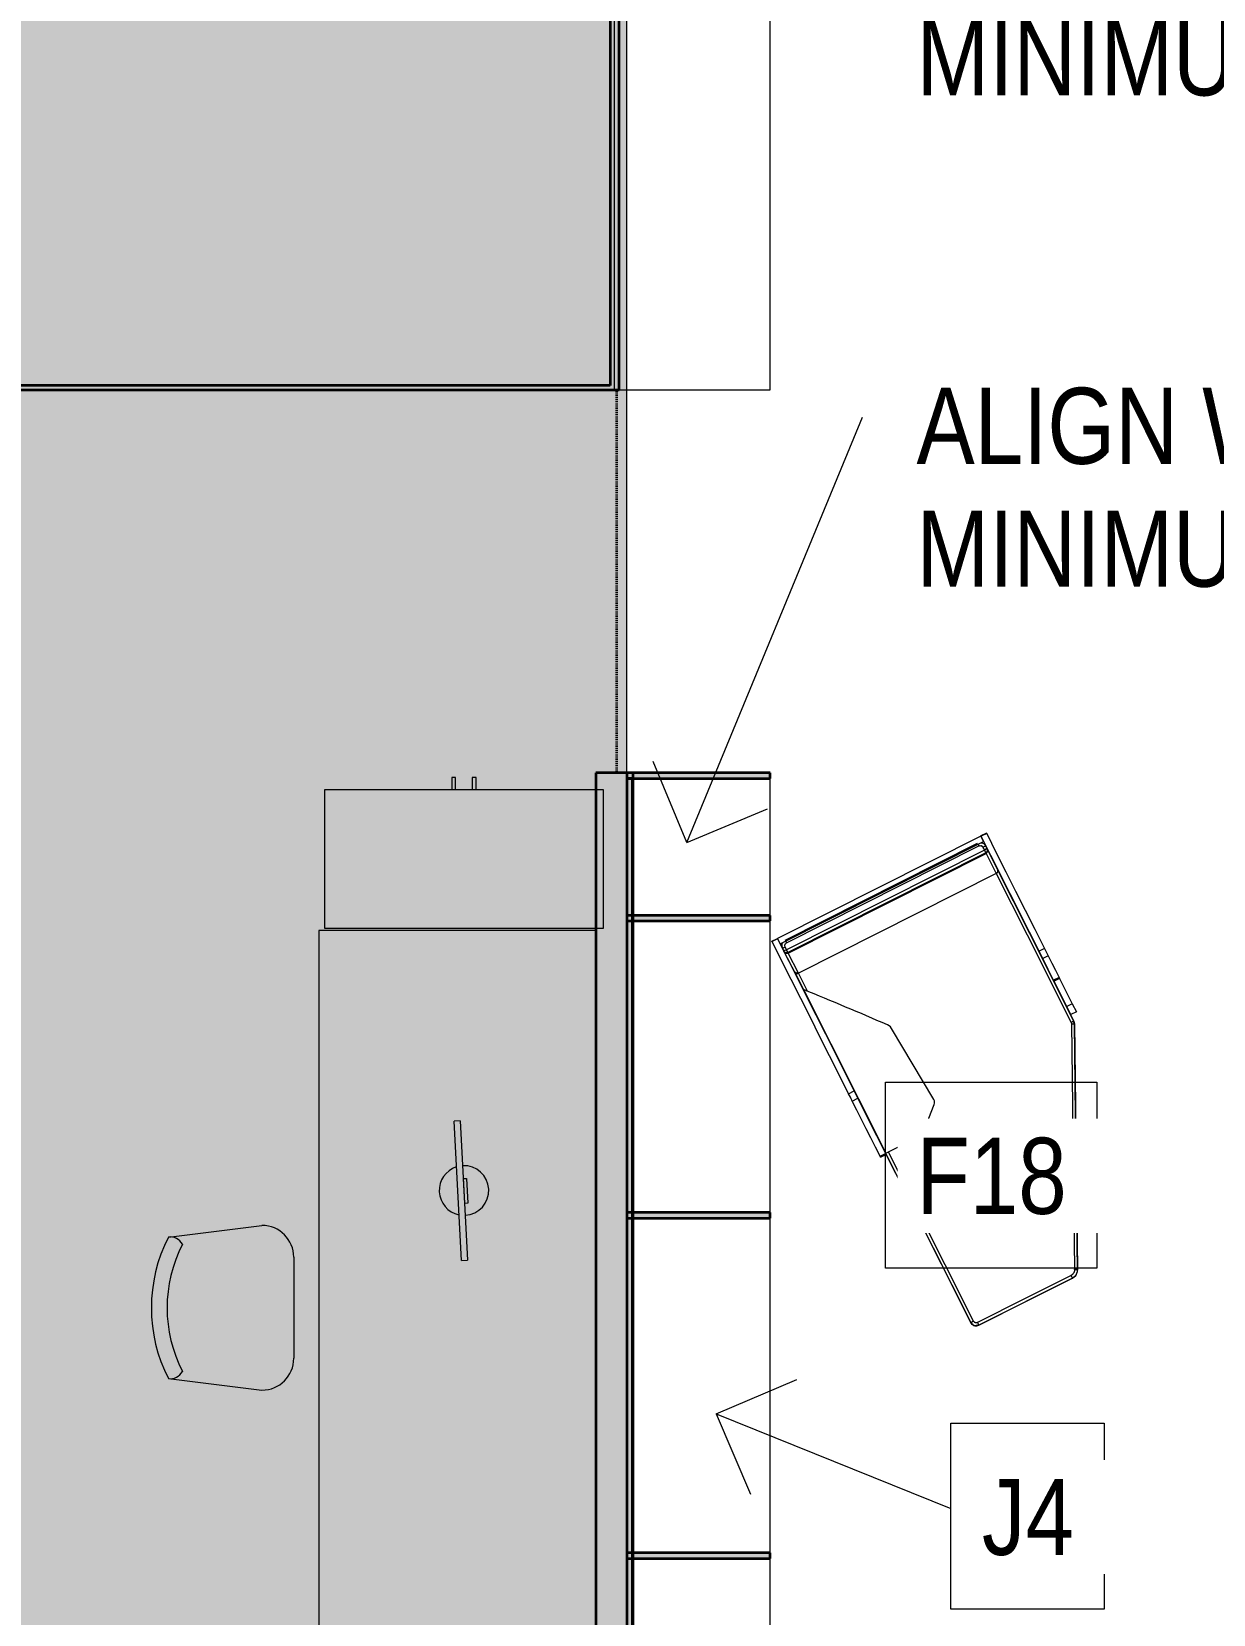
# Model space of a CAD drawing. Header units: millimetres. Extents: x -31381 to 39197, y -15686 to 26001.
# Drawn here: x -1044 to 2776, y -8532 to -3419 of the extents above; entities that cross this region are included whole.
import ezdxf

# ---------------------------------------------------------------- set-up
doc = ezdxf.new("R2010")
doc.units = ezdxf.units.MM
doc.linetypes.add('BVNDH-Dash', pattern=[6, 3, -3])
for name, color, linetype, lineweight in [('A-AREA', 32, 'BVNDH-Dash', 35), ('A-DETL-GENF', 92, 'Continuous', 9), ('A-DETL-THIN', 151, 'Continuous', 9), ('A-WALL', 113, 'Continuous', 13), ('A-WALL-PATT', 111, 'Continuous', 13), ('G-ANNO-TEXT', 231, 'Continuous', 9), ('G-IMPT', 8, 'Continuous', 9), ('I-FURN', 30, 'Continuous', 13), ('I-WALL', 2, 'Continuous', 13), ('M-HVAC-CDFF', 50, 'Continuous', 9), ('Q-CASE', 31, 'Continuous', 9)]:
    doc.layers.add(name, color=color, linetype=linetype, lineweight=lineweight)
doc.styles.add('Arial Narrow_2', font='ARIALN.TTF', dxfattribs={"height": 245.820669})

# ---------------------------------------------------------------- blocks, each defined once
blk = doc.blocks.new('Desk - Arup Desk-401470-Level 9 201 Kent St 1_100')
at = {"layer": 'I-FURN', "lineweight": 9}
for p, q in [((-457, 807.5), (-457, -88)), ((1981, -88), (1981, 807.5)), ((158.6, 369.2), (608, 392.8)), ((158.6, 369.2), (159.7, 349.3)), ((609, 372.8), (159.7, 349.3)), ((344.3, 389.3), (424.2, 393.5)), ((344.8, 379.3), (344.3, 389.3)), ((424.7, 383.5), (344.8, 379.3)), ((424.2, 393.5), (424.7, 383.5)), ((609, 372.8), (608, 392.8)), ((-457, -88), (1981, -88))]:
    blk.add_line(p, q, dxfattribs=at)
for start, end in [(3, 183), (198, 348)]:
    blk.add_arc((383.1, 381), 80, start, end, dxfattribs=at)
blk = doc.blocks.new('Chair-Desk - Chair-Desk-400354-Level 9 201 Kent St 1_100')
at = {"layer": 'I-FURN', "lineweight": 9}
for p, q in [((-163.6, 405.3), (163, 405.3)), ((-228.6, 0), (-266.4, 302.4)), ((228.6, 0), (265.8, 302.4))]:
    blk.add_line(p, q, dxfattribs=at)
for centre, radius, start, end in [((-163.6, 302.4), 102.8, 90, 180), ((163, 302.4), 102.8, 360, 90), ((-186, 6.7), 43.1, 116.8148, 189.0029), ((0, 446.9), 451.2, 242.9089, 297.0911), ((186, 6.7), 43.1, 350.9971, 63.1852), ((0, 446.9), 502, 242.9089, 297.0911)]:
    blk.add_arc(centre, radius, start, end, dxfattribs=at)
blk = doc.blocks.new('B  - 500deep-400395-Level 9 201 Kent St 1_100')
at = {"layer": 'Q-CASE'}
for p, q in [((-405.6, -169), (-405.6, 281)), ((-405.6, 281), (494.4, 281)), ((494.4, 281), (494.4, -169)), ((494.4, -169), (-405.6, -169)), ((4.8, -169), (4.8, -207.1)), ((17.5, -207.1), (17.5, -169)), ((71.3, -169), (71.3, -207.1)), ((84, -207.1), (84, -169)), ((4.8, -207.1), (17.5, -207.1)), ((71.3, -207.1), (84, -207.1))]:
    blk.add_line(p, q, dxfattribs=at)
blk = doc.blocks.new('Lift Shelving - Lift Shelving-1631932-Level 9 201 Kent St 1_100')
at = {"layer": 'Q-CASE'}
for points in [[(1343.3, -5832.1), (1343.3, -5814.1), (900.2, -5814.1), (900.2, -5832.1)], [(926.8, -6292.1), (1343.3, -6292.1), (1343.3, -6274.1), (900.2, -6274.1), (900.2, -6292.1)], [(900.2, -7252.1), (1343.3, -7252.1), (1343.3, -7234.1), (900.2, -7234.1)], [(900.2, -8352.1), (1343.3, -8352.1), (1343.3, -8334.1), (900.2, -8334.1)]]:
    blk.add_hatch(color=256, dxfattribs=at).paths.add_polyline_path(points, flags=0)
for p, q in [((1343.3, -4575.8), (1343.3, -542.9)), ((855.3, -4575.8), (1343.3, -4575.8)), ((1343.3, -6274.1), (1343.3, -5832.1)), ((1343.3, -7234.1), (1343.3, -6292.1)), ((1343.3, -8334.1), (1343.3, -7252.1)), ((1343.3, -8794.1), (1343.3, -8352.1))]:
    blk.add_line(p, q, dxfattribs=at)
at = {"layer": 'Q-CASE', "lineweight": 35}
for p, q in [((1343.3, -5814.1), (880.2, -5814.1)), ((880.2, -5814.1), (880.2, -5832.1)), ((1343.3, -5832.1), (1343.3, -5814.1)), ((898.2, -5832.1), (880.2, -5832.1)), ((880.2, -5832.1), (880.2, -9726.1)), ((880.2, -5832.1), (1343.3, -5832.1)), ((898.2, -9726.1), (898.2, -5832.1)), ((1343.3, -6274.1), (880.2, -6274.1)), ((880.2, -6274.1), (880.2, -6292.1)), ((1343.3, -6292.1), (1343.3, -6274.1)), ((880.2, -6292.1), (1343.3, -6292.1)), ((1343.3, -7234.1), (880.2, -7234.1)), ((880.2, -7234.1), (880.2, -7252.1)), ((880.2, -7252.1), (1343.3, -7252.1)), ((1343.3, -7252.1), (1343.3, -7234.1)), ((1343.3, -8334.1), (880.2, -8334.1)), ((880.2, -8334.1), (880.2, -8352.1)), ((1343.3, -8352.1), (1343.3, -8334.1)), ((880.2, -8352.1), (1343.3, -8352.1))]:
    blk.add_line(p, q, dxfattribs=at)
blk = doc.blocks.new('Tweet the seat2 - Tweet the Seat_sat-1741317-Level 9 201 Kent St 1_100')
at = {"layer": 'G-IMPT'}
for p, q in [((-700.1, 462.8), (-700.1, 442.8)), ((-700.1, 462.8), (-700.1, 442.8)), ((-700.1, 462.8), (-700.1, 442.8)), ((-698.7, 442.8), (-698.7, 462.8)), ((-148.4, 462.8), (-148.4, 442.8)), ((-121.9, 462.8), (-121.9, 442.8)), ((80.9, 462.8), (78, 462.8)), ((78, 462.8), (78, 442.8)), ((80.9, 442.8), (80.9, 462.8)), ((80.9, 462.8), (80.9, 442.8)), ((-700.1, 442.8), (-680.1, 442.8)), ((-700.1, -293.1), (-700.1, 442.8)), ((-700.1, 442.8), (-700.1, 442.8)), ((-700.1, 442.8), (-700.1, 442.8)), ((-699.1, 442.8), (-698.7, 442.8)), ((-683.8, 422.9), (-683.8, -273.2)), ((-680.1, 442.8), (-680.1, -293.1)), ((-679.2, 422.9), (-677.6, 422.9)), ((-677.6, 422.9), (-675.8, 422.9)), ((-675.8, 422.9), (-674, 422.9)), ((-674, 422.9), (-674, -273.2)), ((-659.2, 442.5), (-664.2, 442.5)), ((-654.1, 442.5), (-664.2, 442.5)), ((-659.2, 442.5), (-664.2, 442.5)), ((-659.2, 442.5), (-664.2, 442.5)), ((-659.2, 442.5), (-664.2, 442.5)), ((-664.2, 442.5), (-659.2, 442.5)), ((-659.2, 442.5), (-664.2, 442.5)), ((-664.2, 442.5), (-659.2, 442.5)), ((-659.2, 442.5), (-664.2, 442.5)), ((-664.2, 442.5), (-659.2, 442.5)), ((-664.2, 442.5), (-664.2, 441.7)), ((-654.1, 432.7), (-664.2, 432.7)), ((-651.6, 442.5), (-654.1, 442.5)), ((-651.6, 442.5), (-654.1, 442.5)), ((-654.1, 442.5), (-651.6, 442.5)), ((-651.6, 442.5), (-654.1, 442.5)), ((-654.1, 442.5), (-651.6, 442.5)), ((-654.1, -283), (-654.1, 432.7)), ((-647.5, 432.7), (-654.1, 432.7)), ((-578.9, 442.5), (-651.6, 442.5)), ((-644.3, 432.7), (-647.4, 432.7)), ((-647.3, 439.7), (-646.6, 438.8)), ((-644.3, -283), (-644.3, 432.7)), ((-644.3, 432.7), (-644.3, -283)), ((-569.5, 432.7), (-642.2, 432.7)), ((-642.2, 432.7), (-642.2, -283)), ((689.3, 442.5), (-578.9, 442.5)), ((-569.5, -283), (-569.5, 432.7)), ((-569.1, 432.7), (-569.5, 432.7)), ((-569.2, 432.7), (-569.1, 432.7)), ((-503.9, 432.7), (-569.2, 432.7)), ((-569.1, -283), (-569.1, 432.7)), ((-514.1, 441.5), (77.9, 441.5)), ((77.9, 441.5), (77.9, 321.4)), ((689.3, 432.7), (77.9, 432.7)), ((78, 442.8), (80.9, 442.8)), ((689.3, 442.5), (689.3, 438.1)), ((689.3, 438.1), (689.3, 436.4)), ((689.3, 436.4), (689.3, 434.6)), ((689.3, 434.6), (689.3, 432.7)), ((701, 422.9), (699.1, 422.9)), ((702.8, 422.9), (701, 422.9)), ((708.9, 422.9), (702.8, 422.9)), ((708.9, 84.3), (708.9, 422.9)), ((70.7, 302.5), (7.3, 231.5)), ((-7.9, 225.3), (-274.5, 244.3)), ((-26.6, -282), (686.1, 65.8)), ((-22.3, -290.8), (690.4, 56.9)), ((692.5, 58.1), (690.9, 57.2)), ((701, 84.3), (699.1, 84.3)), ((702.8, 84.3), (701, 84.3)), ((704.5, 84.3), (702.8, 84.3)), ((708.9, 84.3), (704.5, 84.3)), ((-680.1, -293.1), (-700.1, -293.1)), ((-700.1, -293.8), (-700.1, -313.7)), ((-700.1, -313.7), (-700.1, -293.8)), ((-700.1, -293.8), (-700.1, -313.7)), ((-698.7, -313.7), (-698.7, -293.8)), ((-679.2, -273.2), (-677.6, -273.2)), ((-664.2, -292.8), (-666.3, -292.7)), ((-664.2, -283), (-654.1, -283)), ((-664.2, -284.8), (-664.2, -283)), ((-664.2, -286.6), (-664.2, -284.8)), ((-664.2, -288.2), (-664.2, -286.6)), ((-664.2, -292.8), (-654.1, -292.8)), ((-664.2, -292.8), (-654.1, -292.8)), ((-664.2, -292.8), (-651.6, -292.8)), ((-664.2, -292.8), (-651.6, -292.8)), ((-664.2, -292.8), (-654.1, -292.8)), ((-654.1, -292.8), (-664.2, -292.8)), ((-654.1, -292.8), (-664.2, -292.8)), ((-664.2, -292.8), (-654.1, -292.8)), ((-658.1, -292.8), (-664.2, -292.8)), ((-664.2, -292.8), (-651.6, -292.8)), ((-651.6, -292.8), (-664.2, -292.8)), ((-651.6, -292.8), (-657.9, -292.8)), ((-654.1, -289.7), (-654.1, -283)), ((-654.1, -292.8), (-654.1, -289.8)), ((-651.6, -292.8), (-578.9, -292.8)), ((-642.2, -283), (-569.5, -283)), ((-578.9, -292.8), (-30.9, -292.8)), ((-569.5, -283), (-569.1, -283)), ((-569.1, -283), (-569.2, -283)), ((-283, -313.7), (-283, -293.8)), ((-256.4, -293.8), (-283, -293.8)), ((-256.4, -313.7), (-256.4, -293.8)), ((-177.8, -313.7), (-177.8, -293.8)), ((-174.9, -293.8), (-177.8, -293.8)), ((-174.9, -313.7), (-174.9, -293.8)), ((-83.1, -313.7), (-83.1, -293.8)), ((-53.7, -293.8), (-83.1, -293.8)), ((-53.7, -313.7), (-53.7, -293.8)), ((-53.7, -313.7), (-53.7, -293.8)), ((-283, -313.7), (-256.4, -313.7)), ((-177.8, -313.7), (-174.9, -313.7)), ((-83.1, -313.7), (-53.7, -313.7))]:
    blk.add_line(p, q, dxfattribs=at)
at = {"layer": 'G-IMPT', "flags": 128}
for points in [[(-698.7, 462.8), (-699.1, 462.8), (-699.4, 462.8), (-699.7, 462.8), (-699.9, 462.8), (-700, 462.8), (-700.1, 462.8), (-700.1, 462.8)], [(-700.1, 462.8), (-700.1, 462.8), (-699.9, 462.8), (-699.8, 462.8), (-699.5, 462.8), (-699.1, 462.8), (-698.7, 462.8)], [(-148.4, 462.8), (-217.2, 462.8), (-286, 462.8), (-354.8, 462.8), (-423.6, 462.8), (-492.4, 462.8), (-561.1, 462.8), (-629.9, 462.8), (-698.7, 462.8)], [(-121.9, 462.8), (-125.4, 462.8), (-130.1, 462.8), (-135.7, 462.8), (-141.9, 462.8), (-148.4, 462.8)], [(78, 462.8), (44.7, 462.8), (11.4, 462.8), (-22, 462.8), (-55.3, 462.8), (-88.6, 462.8), (-121.9, 462.8)], [(-698.7, 442.8), (-629.9, 442.8), (-561.1, 442.8), (-492.4, 442.8), (-423.6, 442.8), (-354.8, 442.8), (-286, 442.8), (-217.2, 442.8), (-148.4, 442.8)], [(-680.1, 434.3), (-679.2, 435.5), (-676.8, 437.9), (-674, 439.8), (-670.9, 441.3), (-667.6, 442.2), (-664.2, 442.5)], [(-664.2, 442.5), (-667.6, 442.2), (-670.9, 441.3), (-674, 439.8), (-676.8, 437.9), (-679.2, 435.5), (-680.1, 434.3)], [(-664.2, 442.5), (-664.2, 442.2), (-664.2, 441.6)], [(-664.2, 441.6), (-664.2, 442.2), (-664.2, 442.5)], [(-664.2, 442.5), (-659.2, 442.5), (-654.1, 442.5)], [(-664.2, 441.6), (-664.2, 442.2), (-664.2, 442.5)], [(-664.2, 442.5), (-664.2, 442.2), (-664.2, 441.6), (-664.2, 440.6), (-664.2, 439.3), (-664.2, 437.9), (-664.2, 436.2)], [(-664.2, 441.6), (-664.2, 442.2), (-664.2, 442.5)], [(-664.2, 442.5), (-664.2, 442.2), (-664.2, 441.6)], [(-664.2, 436.2), (-664.2, 434.5), (-664.2, 432.7)], [(-654.1, 442.5), (-652.2, 442.3), (-650.3, 441.7), (-648.6, 440.7), (-647.4, 439.8)], [(-651.2, 442), (-652.7, 442.3), (-654.1, 442.5)], [(-654.1, 432.7), (-654.1, 439.3), (-654.1, 442.5)], [(-651.6, 442.5), (-615.2, 442.5), (-578.9, 442.5)], [(-651.6, 442.5), (-644.9, 439.6), (-642.2, 432.7)], [(-651.6, 441.6), (-651.6, 442.2), (-651.6, 442.5)], [(-645.8, 437.9), (-645.1, 436.5), (-644.5, 434.5), (-644.4, 433.5)], [(-642.2, 432.7), (-642.9, 432.7), (-643.8, 432.7)], [(-578.9, 442.5), (-576.9, 442.3), (-575.1, 441.7), (-573.3, 440.7), (-571.8, 439.4), (-570.7, 438), (-570, 436.7), (-569.3, 434.7), (-569.1, 432.6)], [(-569.5, 432.7), (-572.3, 439.6), (-578.9, 442.5)], [(-578.9, 442.5), (12.5, 442.5), (689.3, 442.5)], [(-148.4, 442.8), (-141.9, 442.8), (-135.7, 442.8), (-130.1, 442.8), (-125.4, 442.8), (-121.9, 442.8)], [(-121.9, 442.8), (-88.6, 442.8), (-55.3, 442.8), (-22, 442.8), (11.4, 442.8), (44.7, 442.8), (78, 442.8)], [(689.3, 442.5), (692.7, 442.2), (696, 441.3), (699.1, 439.8), (701.9, 437.9), (704.3, 435.5), (706.3, 432.7), (707.7, 429.6), (708.6, 426.3), (708.9, 422.9)], [(708.9, 422.9), (708.6, 426.3), (707.7, 429.6), (706.3, 432.7), (704.3, 435.5), (701.9, 437.9), (699.1, 439.8), (696, 441.3), (692.7, 442.2), (689.3, 442.5)], [(699.1, 84.3), (699.1, 253.6), (699.1, 422.9)], [(708.9, 422.9), (708.9, 253.6), (708.9, 84.3)], [(77.9, 321.4), (77.1, 314.6), (74.6, 308.1), (70.7, 302.5)], [(-274.5, 244.3), (-280.3, 245.3), (-285.8, 247.5), (-290.7, 250.8)], [(7.3, 231.5), (4.1, 228.7), (0.4, 226.7), (-3.7, 225.5), (-7.9, 225.3)], [(690.4, 56.9), (334, -117), (-22.3, -290.8)], [(699.7, 63.2), (696.8, 60.5), (694.8, 59.4)], [(704.7, 69.4), (701.9, 65.2), (700.7, 64.1)], [(708.9, 84.3), (708.1, 77.5), (705.7, 71)], [(-698.7, -293.8), (-699.1, -293.8), (-699.5, -293.8), (-699.8, -293.8), (-699.9, -293.8), (-700.1, -293.8), (-700.1, -293.8)], [(-700.1, -293.8), (-700.1, -293.8), (-700, -293.8), (-699.9, -293.8), (-699.7, -293.8), (-699.4, -293.8), (-699.1, -293.8), (-698.7, -293.8)], [(-283, -293.8), (-352.3, -293.8), (-421.6, -293.8), (-490.8, -293.8), (-560.1, -293.8), (-629.4, -293.8), (-698.7, -293.8)], [(-677.6, -273.2), (-675.8, -273.2), (-674, -273.2)], [(-664.2, -292.6), (-664.2, -292), (-664.2, -291), (-664.2, -289.7), (-664.2, -288.2)], [(-654.1, -283), (-647.5, -283), (-644.3, -283)], [(-646.1, -288.6), (-647.3, -290), (-648.5, -291), (-650.9, -292.3), (-652.5, -292.7), (-654.1, -292.8)], [(-646, -288.6), (-647, -289.8), (-648.9, -291.3), (-650.3, -292), (-652.3, -292.7), (-653.3, -292.8), (-653.7, -292.8)], [(-642.2, -283), (-644.9, -289.9), (-651.6, -292.8)], [(-651.6, -292.8), (-651.6, -292.6), (-651.6, -292)], [(-578.9, -292.8), (-615.2, -292.8), (-651.6, -292.8)], [(-644.3, -283), (-644.5, -285), (-645.1, -286.9), (-645.5, -287.6)], [(-644.3, -283), (-644.5, -285), (-645.1, -286.9), (-645.5, -287.6)], [(-644.3, -283), (-643.1, -283), (-642.2, -283)], [(-569.1, -283), (-569.3, -285), (-569.9, -286.9), (-570.9, -288.6), (-572.1, -290.1), (-573.6, -291.3), (-574.8, -291.9), (-576.9, -292.6), (-578.9, -292.8)], [(-578.9, -292.8), (-572.3, -289.9), (-569.5, -283)], [(-30.9, -292.8), (-347.6, -292.8), (-578.9, -292.8)], [(-569.2, -283), (-347.6, -283), (-30.9, -283)], [(-177.8, -293.8), (-204, -293.8), (-230.2, -293.8), (-256.4, -293.8)], [(-83.1, -293.8), (-143.4, -293.8), (-174.9, -293.8)], [(-700.1, -313.7), (-700.1, -313.7), (-699.9, -313.7), (-699.8, -313.7), (-699.5, -313.7), (-699.1, -313.7), (-698.7, -313.7)], [(-698.7, -313.7), (-699.1, -313.7), (-699.4, -313.7), (-699.7, -313.7), (-699.9, -313.7), (-700, -313.7), (-700.1, -313.7), (-700.1, -313.7)], [(-698.7, -313.7), (-629.4, -313.7), (-560.1, -313.7), (-490.8, -313.7), (-421.6, -313.7), (-352.3, -313.7), (-283, -313.7)], [(-256.4, -313.7), (-230.2, -313.7), (-204, -313.7), (-177.8, -313.7)], [(-174.9, -313.7), (-143.4, -313.7), (-83.1, -313.7)]]:
    blk.add_lwpolyline(points, dxfattribs=at)
at = {"layer": 'G-IMPT'}
for centre, radius, start, end in [((-664.2, 422.9), 19.6, 131.0367, 145.419), ((-664.2, 422.9), 19.6, 90, 144.145), ((-664.2, 422.9), 19.6, 90, 144.145), ((-664.2, 422.9), 19.6, 90, 144.145), ((-664.2, 422.9), 19.6, 90, 144.145), ((-664.2, 422.9), 19.6, 90, 144.145), ((-664.2, 422.9), 19.6, 90, 144.145), ((-664.2, 422.9), 19.6, 90, 144.145), ((-664.2, 422.9), 19.6, 90, 127.7504), ((-654.1, 432.7), 9.8, 46.0254, 90), ((-654.1, 432.7), 9.8, 360, 90), ((-654.1, 432.7), 9.8, 360, 89.8831), ((-654.1, 432.7), 9.8, 360, 45), ((689.3, 422.9), 19.6, 360, 90), ((689.3, 422.9), 19.6, 360, 90), ((694.7, 48.1), 19.6, 112.7886, 116.0117), ((694.7, 48.1), 10.8, 112.7865, 116.0117), ((694.7, 48.1), 10.8, 112.7865, 116.0117), ((694.7, 48.1), 9.8, 112.7864, 116.0117), ((694.7, 48.1), 9.8, 112.7864, 116.0117), ((694.7, 48.1), 9.8, 112.7886, 116.0117), ((694.7, 48.1), 9.8, 112.7886, 116.0117), ((679.5, 84.3), 29.4, 292.7886, 360), ((679.5, 84.3), 29.4, 292.7886, 360), ((679.5, 84.3), 29.4, 292.7886, 360), ((679.5, 84.3), 29.4, 292.7886, 360), ((-664.2, -273.2), 19.6, 215.855, 220), ((-664.2, -273.2), 19.6, 215.855, 220), ((-664.2, -273.2), 19.6, 215.855, 220), ((-664.2, -273.2), 19.6, 215.855, 220), ((-664.2, -273.2), 19.6, 215.855, 220), ((-664.2, -273.2), 19.6, 215.855, 220), ((-664.2, -273.2), 19.6, 215.855, 220), ((-664.2, -273.2), 19.6, 215.855, 220), ((-664.2, -273.2), 19.6, 215.855, 220), ((-664.2, -273.2), 19.6, 215.855, 220), ((-664.2, -273.2), 19.6, 220.9138, 270), ((-664.2, -273.2), 19.6, 220.9138, 270), ((-664.2, -273.2), 19.6, 220.9138, 270), ((-664.2, -273.2), 19.6, 220.9138, 270), ((-664.2, -273.2), 19.6, 220.9138, 270), ((-664.2, -273.2), 19.6, 220.9138, 270), ((-664.2, -273.2), 19.6, 220.9138, 270), ((-664.2, -273.2), 19.6, 220.9138, 270), ((-664.2, -273.2), 19.6, 220.9138, 270), ((-664.2, -273.2), 19.6, 220.9138, 270), ((-654.1, -283), 9.8, 270, 326.25), ((-654.1, -283), 9.8, 270, 326.25), ((-654.1, -283), 9.8, 270.1169, 313.2267), ((-654.1, -283), 9.8, 316.733, 324), ((-654.1, -283), 9.8, 332.242, 360), ((-654.1, -283), 9.8, 331.3517, 360), ((-654.1, -283), 9.8, 332.242, 360), ((-30.9, -273.2), 19.6, 270, 296.0117), ((-30.9, -273.2), 19.6, 270, 296.0117), ((-30.9, -273.2), 19.6, 270, 296.0117), ((-30.9, -273.2), 19.6, 270, 296.0117)]:
    blk.add_arc(centre, radius, start, end, dxfattribs=at)
for centre, major_axis, start_param, end_param in [((686.1, 65.8), (-4.3, 8.81), 1.570796, 3.141593), ((-664.2, -283), (0, 9.8), 2.945248, 3.141593), ((-30.9, -283), (0, 9.8), 1.570796, 1.767146), ((-30.9, -283), (0, 9.8), 1.767157, 1.963496), ((-30.9, -283), (0, 9.8), 1.963507, 2.159845), ((-30.9, -283), (0, 9.8), 2.160054, 3.141593), ((-26.6, -282), (-4.3, 8.81), 1.570796, 1.767146), ((-26.6, -282), (-4.3, 8.81), 1.767157, 1.963495), ((-26.6, -282), (-4.3, 8.81), 1.963506, 2.159845), ((-26.6, -282), (-4.3, 8.81), 2.160054, 3.141593)]:
    blk.add_ellipse(centre, major_axis=major_axis, ratio=0.000001, start_param=start_param, end_param=end_param, dxfattribs=at)
for points in [[(-678.5, 434.8), (-679.1, 434.1), (-679.7, 433.4), (-680.2, 432.6)], [(-664.2, 441.5), (-665.2, 441.5), (-666.3, 441.4), (-667.3, 441.2)], [(-290.7, 250.8), (-366, 313.4), (-440.4, 377), (-514.1, 441.5)], [(692.1, 441.3), (691.2, 441.4), (690.2, 441.5), (689.3, 441.5)], [(695.6, 430.4), (695.1, 430.7), (694.7, 431.1), (694.2, 431.4)], [(696.8, 429.2), (696.4, 429.6), (696, 430), (695.6, 430.4)], [(697.8, 427.8), (697.5, 428.2), (697.1, 428.7), (696.8, 429.1)], [(698.5, 426.2), (698.4, 426.5), (698.2, 427), (697.9, 427.5), (697.8, 427.7)], [(698.9, 424.6), (698.8, 425.1), (698.7, 425.7), (698.5, 426.2)], [(699.1, 422.9), (699.1, 423.4), (699, 424), (698.9, 424.6)], [(707.9, 422.9), (707.9, 423.8), (707.8, 424.7), (707.7, 425.7)], [(687.1, 66.2), (688.6, 66.9), (690.1, 67.7), (691.5, 68.8)], [(687.8, 64.5), (687.6, 65), (687.3, 65.6), (687.1, 66.2)], [(690.8, 57.4), (690.7, 57.6), (690.6, 57.9), (690.5, 58.1)], [(690.5, 58.1), (690.6, 57.9), (690.7, 57.6), (690.8, 57.4)], [(690.8, 57.3), (690.7, 57.5), (690.7, 57.6), (690.6, 57.9)], [(693.4, 70.5), (694, 71.1), (694.6, 71.7), (695.1, 72.4)], [(693.8, 59.7), (694.3, 60), (694.8, 60.3), (695.2, 60.6)], [(695.1, 72.4), (695.6, 73.1), (696.1, 73.8), (696.5, 74.5)], [(696.5, 74.5), (696.9, 75.3), (697.2, 76), (697.4, 76.8)], [(697.6, 76.8), (698.6, 79.2), (699.1, 81.7), (699.1, 84.3)], [(707.7, 80.6), (707.8, 81.8), (707.9, 83.1), (707.9, 84.3)], [(-669.1, -281.7), (-670.1, -281.1), (-670.9, -280.4), (-671.7, -279.5)], [(-669.1, -281.7), (-668.6, -282), (-668.1, -282.3), (-667.6, -282.4)], [(-667, -291.6), (-666.1, -291.8), (-665.2, -291.9), (-664.2, -291.9)], [(-30.9, -291.9), (-29.5, -291.9), (-26.7, -291.5), (-24, -290.6), (-22.8, -290)], [(-22.8, -290), (-24, -290.6), (-26.7, -291.5), (-29.5, -291.9), (-30.9, -291.9)]]:
    blk.add_open_spline(points, degree=3, dxfattribs=at)
for points, knots in [([(-664.2, 432.7), (-665.6, 432.7), (-668.5, 432), (-671.7, 429.5), (-673.6, 426.3), (-674, 424), (-674, 422.9)], [-1, -1, -1, -1, -0.722222, -0.444444, -0.222222, 0, 0, 0, 0]), ([(-673.4, 426.2), (-673.3, 426.5), (-672.7, 428.1), (-671.6, 429.4), (-670.5, 430.4)], [-0.7777778, -0.7777778, -0.7777778, -0.7777778, -0.7222222, -0.4445264, -0.4445264, -0.4445264, -0.4445264]), ([(-670.5, 430.4), (-671, 430), (-672.2, 428.8), (-673.1, 427.3), (-673.4, 426.2)], [-0.5554736, -0.5554736, -0.5554736, -0.5554736, -0.4444444, -0.2222222, -0.2222222, -0.2222222, -0.2222222]), ([(-673.4, 426.2), (-673.3, 426.5), (-672.7, 428.1), (-671.6, 429.4), (-670.5, 430.4)], [-0.7777778, -0.7777778, -0.7777778, -0.7777778, -0.7222222, -0.4445264, -0.4445264, -0.4445264, -0.4445264]), ([(-673.4, 426.2), (-673.3, 426.5), (-672.7, 428.1), (-671.6, 429.4), (-670.5, 430.4)], [-0.7777778, -0.7777778, -0.7777778, -0.7777778, -0.7222222, -0.4445264, -0.4445264, -0.4445264, -0.4445264]), ([(-670.5, 430.4), (-671, 430), (-672.2, 428.8), (-673.1, 427.3), (-673.4, 426.2)], [-0.5554736, -0.5554736, -0.5554736, -0.5554736, -0.4444444, -0.2222222, -0.2222222, -0.2222222, -0.2222222]), ([(-673.4, 426.2), (-673.3, 426.5), (-672.7, 428.1), (-671.6, 429.4), (-670.5, 430.4)], [-0.7777778, -0.7777778, -0.7777778, -0.7777778, -0.7222222, -0.4445264, -0.4445264, -0.4445264, -0.4445264]), ([(-668.1, 431.8), (-668.7, 431.6), (-669.8, 431), (-671.2, 429.8), (-672.4, 428.3), (-673, 427.2), (-673.3, 426.6)], [0.2621105, 0.2621105, 0.2621105, 0.2621105, 0.375, 0.5, 0.625, 0.75, 0.75, 0.75, 0.75]), ([(694.2, 431.3), (693.7, 431.6), (692.1, 432.4), (690.4, 432.7), (689.3, 432.7)], [-0.3328661, -0.3328661, -0.3328661, -0.3328661, -0.2222222, 0, 0, 0, 0]), ([(692.6, 432.1), (692.9, 432), (693.4, 431.8), (693.9, 431.5), (694.2, 431.3)], [-0.7777778, -0.7777778, -0.7777778, -0.7777778, -0.7222222, -0.6671339, -0.6671339, -0.6671339, -0.6671339]), ([(698.6, 439), (697.6, 439.5), (696.1, 440.3), (694.5, 440.7), (693.9, 440.8)], [-0.3333333, -0.3333333, -0.3333333, -0.3333333, -0.2222222, -0.1612532, -0.1612532, -0.1612532, -0.1612532]), ([(707.3, 427.5), (707, 428.6), (706.6, 429.9), (706, 431), (706, 431.1)], [-0.83865, -0.83865, -0.83865, -0.83865, -0.7222222, -0.7063671, -0.7063671, -0.7063671, -0.7063671]), ([(687.1, 66.2), (687.3, 65.6), (687.8, 64.4), (688.5, 62.7), (689.2, 61.2), (689.8, 59.8), (690.2, 58.7), (690.6, 57.8), (690.7, 57.5), (690.7, 57.4)], [0.0000018, 0.0000018, 0.0000018, 0.0000018, 0.125, 0.25, 0.375, 0.5, 0.625, 0.75, 0.875, 0.875, 0.875, 0.875]), ([(691.5, 68.8), (691.8, 69), (692.5, 69.6), (693.1, 70.2), (693.4, 70.5)], [-0.7777187, -0.7777187, -0.7777187, -0.7777187, -0.7222222, -0.6666667, -0.6666667, -0.6666667, -0.6666667]), ([(-674, -273.2), (-674, -274.7), (-673.4, -277.5), (-670.9, -280.7), (-667.6, -282.6), (-665.4, -283), (-664.2, -283)], [-1, -1, -1, -1, -0.722222, -0.444444, -0.222222, 0, 0, 0, 0]), ([(-667.6, -282.4), (-667.8, -282.3), (-669.4, -281.7), (-670.7, -280.6), (-671.7, -279.5)], [-0.7777778, -0.7777778, -0.7777778, -0.7777778, -0.7222222, -0.4445264, -0.4445264, -0.4445264, -0.4445264]), ([(-671.7, -279.5), (-671.4, -280), (-670.1, -281.2), (-668.7, -282.1), (-667.6, -282.4)], [-0.5554736, -0.5554736, -0.5554736, -0.5554736, -0.4444444, -0.2222222, -0.2222222, -0.2222222, -0.2222222]), ([(-667.6, -282.4), (-667.8, -282.3), (-669.4, -281.7), (-670.7, -280.6), (-671.7, -279.5)], [-0.7777778, -0.7777778, -0.7777778, -0.7777778, -0.7222222, -0.4445264, -0.4445264, -0.4445264, -0.4445264]), ([(-671.7, -279.5), (-671.4, -280), (-670.1, -281.2), (-668.7, -282.1), (-667.6, -282.4)], [-0.5554736, -0.5554736, -0.5554736, -0.5554736, -0.4444444, -0.2222222, -0.2222222, -0.2222222, -0.2222222]), ([(-671.7, -279.5), (-671.4, -280), (-670.5, -280.7), (-669.6, -281.5), (-669.1, -281.8)], [-0.5554736, -0.5554736, -0.5554736, -0.5554736, -0.4444444, -0.3333333, -0.3333333, -0.3333333, -0.3333333]), ([(-667.6, -282.4), (-667.8, -282.3), (-668.4, -282.1), (-668.9, -281.9), (-669.1, -281.7)], [-0.7777778, -0.7777778, -0.7777778, -0.7777778, -0.7222222, -0.6671339, -0.6671339, -0.6671339, -0.6671339]), ([(-667.6, -282.4), (-667.8, -282.3), (-668.4, -282.1), (-668.9, -281.9), (-669.1, -281.7)], [-0.7777778, -0.7777778, -0.7777778, -0.7777778, -0.7222222, -0.6671339, -0.6671339, -0.6671339, -0.6671339]), ([(-30.9, -283), (-30.1, -283), (-28.6, -282.8), (-27.2, -282.3), (-26.6, -282)], [-1, -1, -1, -1, -0.4, 0, 0, 0, 0])]:
    blk.add_open_spline(points, degree=3, knots=knots, dxfattribs=at)
blk = doc.blocks.new('Tweet the seat2 - Tweet the seat-1746729-Level 9 201 Kent St 1_100')
at = {"extrusion": (0, 0, -1), "zscale": -1, "rotation": 249.0000000000002}
blk.add_blockref('Tweet the seat2 - Tweet the Seat_sat-1741317-Level 9 201 Kent St 1_100', (-2566.2, -3764.5), dxfattribs=at)

msp = doc.modelspace()

# ---------------------------------------------------------------- hatches: boundary and pattern name
at = {"layer": 'A-DETL-GENF'}
h = msp.add_hatch(color=9, dxfattribs=at)
h.paths.add_polyline_path([(-28729.7, -11131.1), (-25160.5, -11131.1), (-25160.5, -9801.1), (-24535.5, -9801.1), (-24535.5, -11131.1), (-14359.1, -11131.1), (-14359.1, -9801.1), (-13734.1, -9801.1), (-13734.1, -11131.1), (-3550.9, -11131.1), (-3550.9, -9801.1), (-2925.9, -9801.1), (-2925.9, -11131.1), (780.2, -11131.1), (780.2, -5814.1), (880.2, -5814.1), (880.2, -542.9), (855.3, -542.9), (855.3, -4575.8), (-2473.7, -4575.8), (-2473.7, -542.9), (-2523.7, -542.9), (-2523.7, -342.9), (-1898.7, -342.9), (-1898.7, 1233.2), (-4518.7, 1233.2), (-4518.7, 708.2), (-4718.7, 708.2), (-4718.7, 858.2), (-5143.7, 858.2), (-5143.7, 1658.2), (-4718.7, 1658.2), (-4718.7, 5612.8), (-7543.7, 5612.8), (-7543.7, 4981), (-6089.3, 4981), (-6089.3, 4931), (-7543.7, 4931), (-7543.7, 4099.7), (-6089.3, 4099.7), (-6089.3, 4049.7), (-7543.7, 4049.7), (-7543.7, 3243.2), (-6089.3, 3243.2), (-6089.3, 3193.2), (-7543.7, 3193.2), (-7543.7, 2387.3), (-6089.3, 2387.3), (-6089.3, 2337.3), (-7543.7, 2337.3), (-7543.7, 1558.2), (-6093.7, 1558.2), (-6093.7, 1358.2), (-6203.7, 1358.2), (-6203.7, 1333.2), (-6843.7, 1333.2), (-6843.7, -342.9), (-4718.7, -342.9), (-4718.7, -111.8), (-4518.7, -111.8), (-4518.7, -342.9), (-3343.7, -342.9), (-3343.7, -542.9), (-3393.7, -542.9), (-3393.7, -4481.8), (-3403.7, -4481.8), (-3403.7, -4486.8), (-10713.7, -4486.8), (-10713.7, -4536.8), (-10813.7, -4536.8), (-10813.7, -4486.8), (-10833.7, -4486.8), (-10833.7, -4536.8), (-14983.7, -4536.8), (-14983.7, -361.8), (-14078.7, -361.8), (-14078.7, 11598.2), (-14148.9, 11598.2), (-14148.9, 16903.2), (-14153.7, 16903.2), (-14153.7, 17003.2), (886.3, 17003.2), (886.3, 13043.2), (-1868.3, 13043.2), (-1868.3, 11698.2), (-732.1, 11698.2), (-732.1, 11498.2), (-1698.7, 11498.2), (-1698.7, 11378.2), (-1898.7, 11378.2), (-1898.7, 11498.2), (-4518.7, 11498.2), (-4518.7, 11398.2), (-4718.7, 11398.2), (-4718.7, 11498.2), (-5943.7, 11498.2), (-5943.7, 9918.2), (-7543.7, 9918.2), (-7543.7, 9171.2), (-6089.3, 9171.2), (-6089.3, 9121.2), (-7543.7, 9121.2), (-7543.7, 8339.3), (-6089.3, 8339.3), (-6089.3, 8289.3), (-7543.7, 8289.3), (-7543.7, 7505.4), (-6089.3, 7505.4), (-6089.3, 7455.4), (-7543.7, 7455.4), (-7543.7, 6671.4), (-6089.3, 6671.4), (-6089.3, 6621.4), (-7543.7, 6621.4), (-7543.7, 5812.8), (-4718.7, 5812.8), (-4718.7, 10398.2), (-4518.7, 10398.2), (-4518.7, 9983.2), (-1898.7, 9983.2), (-1898.7, 10378.2), (-1698.7, 10378.2), (-1698.7, 10258.2), (146.3, 10258.2), (146.3, 11698.2), (6682.5, 11698.2), (9252.5, 9128.2), (12414.3, 9128.2), (12414.3, -442.9), (12364.3, -442.9), (12364.3, -541.8), (14223.3, -541.8), (14223.3, -192.9), (14323.3, -192.9), (14323.3, -442.9), (15813.8, -442.9), (15813.8, 23.8), (16853.3, 23.8), (16853.3, -442.9), (17572.5, -442.9), (17572.5, 2379.8), (14326.3, 2379.8), (14326.3, 707.1), (14323.3, 707.1), (14323.3, 607.1), (14223.3, 607.1), (14223.3, 707.1), (14226.3, 707.1), (14226.3, 2379.8), (14206.3, 2379.8), (14206.3, 2779.8), (15146.3, 2779.8), (15146.3, 2764.8), (14326.3, 2764.8), (14326.3, 2479.8), (17572.5, 2479.8), (17572.5, 5251.5), (14323.3, 5251.5), (14323.3, 3651.5), (14223.3, 3651.5), (14223.3, 5251.5), (14203.3, 5251.5), (14203.3, 5651.5), (15143.3, 5651.5), (15143.3, 5636.5), (14323.3, 5636.5), (14323.3, 5351.5), (17572.5, 5351.5), (17572.5, 8028.2), (14323.3, 8028.2), (14323.3, 6471.5), (14223.3, 6471.5), (14223.3, 8143.2), (17572.5, 8143.2), (17572.5, 8173.5), (17672.5, 8173.5), (17672.5, 7573.5), (17683.3, 7573.5), (17682.7, 8178.2), (17009.9, 8178.2), (17009.9, 14235.4), (15494.5, 14235.4), (7373.3, 22319.3), (7373.3, 22321.1), (6922.2, 22321.1), (6922.2, 23648.2), (-13748.7, 23648.2), (-13748.8, 22308.7), (-14373.8, 22308.7), (-14373.8, 23648.7), (-24548.7, 23648.2), (-24548.8, 22309), (-25173.8, 22309), (-25173.8, 23649), (-27487.6, 23648.2), (-28729.7, 22382.8), (-28729.7, -11128.9)], flags=0)
h.paths.add_polyline_path([(-28725.7, -7564.5), (-28725.7, -6925.3), (-27689.8, -6925.3), (-27689.8, -7564.5), (-27736.4, -7564.5)], flags=0)
h.paths.add_polyline_path([(826.3, -4561.8), (826.3, -542.9), (-2373.7, -542.9), (-2373.7, -4561.8), (-388.8, -4561.8)], flags=0)
h.paths.add_polyline_path([(-14341.8, -4436.8), (-10933.7, -4436.8), (-10933.7, -542.9), (-14078.7, -542.9), (-14078.7, -461.8), (-14883.7, -461.8), (-14883.7, -4436.8), (-14588.5, -4436.8)], flags=0)
h.paths.add_polyline_path([(-7633.7, -4386.8), (-5893.7, -4386.8), (-5893.7, -4278.5), (-5793.7, -4278.5), (-5793.7, -4386.8), (-3493.7, -4386.8), (-3493.7, -542.9), (-5793.7, -542.9), (-5793.7, -3516.5), (-5893.7, -3516.5), (-5893.7, -542.9), (-10713.7, -542.9), (-10713.7, -4386.8), (-7867, -4386.8)], flags=0)
h.paths.add_polyline_path([(-10813.7, -4386.8), (-10813.7, -542.9), (-10833.7, -542.9), (-10833.7, -4386.8)], flags=0)
h.paths.add_polyline_path([(-19959.8, -1009.2), (-19959.8, 19.5), (-18920.5, 19.5), (-18920.5, -1009.2), (-19944.7, -1009.2)], flags=0)
h.paths.add_polyline_path([(12233.1, -541.8), (12296.3, -541.8), (12296.3, -442.9), (12314.3, -442.9), (12314.3, 4481.2), (9381.3, 4481.2), (9381.3, -342.9), (9386.3, -342.9), (9386.3, -442.9), (11476.3, -442.9), (11476.3, -541.8)], flags=0)
h.paths.add_polyline_path([(17683.3, -541.8), (17683.3, -142.9), (17672.5, -142.9), (17672.5, -541.8)], flags=0)
h.paths.add_polyline_path([(3991.3, -524.9), (3991.3, 1468.2), (4191.3, 1468.2), (4191.3, 881), (6656.3, 881), (6656.3, 3429.5), (4191.3, 3429.5), (4191.3, 2878.2), (3991.3, 2878.2), (3991.3, 4108.2), (4191.3, 4108.2), (4191.3, 3629.5), (6656.3, 3629.5), (6656.3, 5998.2), (4191.3, 5998.2), (4191.3, 5518.2), (3991.3, 5518.2), (3991.3, 6748.2), (4191.3, 6748.2), (4191.3, 6198.2), (6656.3, 6198.2), (6656.3, 8757.1), (4191.3, 8757.1), (4191.3, 8158.2), (3991.3, 8158.2), (3991.3, 9388.2), (4191.3, 9388.2), (4191.3, 8957.1), (6656.3, 8957.1), (6656.3, 11413.2), (6571.4, 11498.2), (4191.3, 11498.2), (4191.3, 10798.2), (3991.3, 10798.2), (3991.3, 11680.2), (3983.3, 11680.2), (3983.3, 8064.2), (3991.3, 8064.2), (3991.3, 8058.2), (3983.3, 8058.2), (3983.3, 6848.2), (3991.3, 6848.2), (3991.3, 6842.2), (3983.3, 6842.2), (3983.3, 5424.2), (3991.3, 5424.2), (3991.3, 5418.2), (3983.3, 5418.2), (3983.3, 4208.2), (3991.3, 4208.2), (3991.3, 4202.2), (3983.3, 4202.2), (3983.3, 2784.2), (3991.3, 2784.2), (3991.3, 2778.2), (3983.3, 2778.2), (3983.3, 1568.2), (3991.3, 1568.2), (3991.3, 1562.2), (3983.3, 1562.2), (3983.3, -524.9)], flags=0)
h.paths.add_polyline_path([(-388.8, -342.9), (743.3, -342.9), (743.3, -202.9), (943.3, -202.9), (943.3, 842.1), (223.3, 842.1), (223.3, 867.1), (743.3, 867.1), (743.3, 1758.2), (83.8, 1758.2), (83.8, 1958.2), (743.3, 1958.2), (743.3, 4933.2), (-1698.7, 4933.2), (-1698.7, 1958.2), (-1056.2, 1958.2), (-1056.2, 1758.2), (-1698.7, 1758.2), (-1698.7, -342.9), (-765, -342.9)], flags=0)
h.paths.add_polyline_path([(433.6, -197.9), (223.3, -197.9), (223.3, -172.9), (743.3, -172.9), (743.3, -197.9)], flags=0)
h.paths.add_polyline_path([(17672.5, -22.9), (17683.3, -22.9), (17683.3, 7453.5), (17672.5, 7453.5), (17672.5, 167.1)], flags=0)
h.paths.add_polyline_path([(-4943.7, 1058.2), (-4718.7, 1058.2), (-4718.7, 1458.2), (-4943.7, 1458.2), (-4943.7, 1233.2)], flags=0)
h.paths.add_polyline_path([(-1898.7, 1433.2), (-1898.7, 4083.2), (-4518.7, 4083.2), (-4518.7, 1433.2), (-4290.2, 1433.2)], flags=0)
h.paths.add_polyline_path([(-28725.7, 3235.5), (-28725.7, 3874.7), (-27402.5, 3874.7), (-27402.5, 3419.9), (-27468.8, 3416.4), (-27467.8, 3396.4), (-27402.5, 3399.8), (-27402.5, 3235.5), (-27736.4, 3235.5)], flags=0)
h.paths.add_polyline_path([(14323.3, 3599.8), (14226.3, 3599.8), (14226.3, 3629.8), (14326.3, 3629.8), (14326.3, 3599.8)], flags=0)
h.paths.add_polyline_path([(-1898.7, 4283.2), (-1898.7, 6933.2), (-4518.7, 6933.2), (-4518.7, 4283.2), (-4502.2, 4283.2)], flags=0)
h.paths.add_polyline_path([(9401.3, 4601.2), (9406.3, 4601.2), (9406.3, 9008.2), (9401.3, 9008.2), (9401.3, 4615.2)], flags=0)
h.paths.add_polyline_path([(-1637.2, 5133.2), (743.3, 5133.2), (743.3, 5578.2), (943.3, 5578.2), (943.3, 6393.2), (743.3, 6393.2), (743.3, 6758.2), (-1698.7, 6758.2), (-1698.7, 5133.2)], flags=0)
h.paths.add_polyline_path([(-388.8, 6958.2), (743.3, 6958.2), (743.3, 7843.2), (943.3, 7843.2), (943.3, 8643.2), (743.3, 8643.2), (743.3, 9483.2), (-673.7, 9483.2), (-673.7, 8358.2), (-1698.7, 8358.2), (-1698.7, 6958.2)], flags=0)
h.paths.add_polyline_path([(-4518.7, 7133.2), (-1898.7, 7133.2), (-1898.7, 9783.2), (-4518.7, 9783.2), (-4518.7, 8358.2)], flags=0)
h.paths.add_polyline_path([(-873.7, 8558.2), (-873.7, 9483.2), (-1698.7, 9483.2), (-1698.7, 8558.2), (-1082.1, 8558.2)], flags=0)
h.paths.add_polyline_path([(-27402.5, 8636.5), (-28725.7, 8636.5), (-28725.7, 9275.7), (-27402.5, 9275.7), (-27402.5, 8657.2)], flags=0)
h.paths.add_polyline_path([(9381.3, 8971.1), (9381.3, 9028.2), (9324.2, 9028.2), (9344.8, 9007.6)], flags=0)
h.paths.add_polyline_path([(346.3, 9683.2), (743.3, 9683.2), (743.3, 11498.2), (346.3, 11498.2), (346.3, 10058.2), (-1698.7, 10058.2), (-1698.7, 9683.2), (146.3, 9683.2)], flags=0)
h.paths.add_polyline_path([(16853.3, 11157.2), (15803.3, 11157.2), (15803.3, 12222.2), (16873.3, 12222.2), (16873.3, 11157.2)], flags=0)
h.paths.add_polyline_path([(-19959.8, 11203.6), (-19959.8, 12171.3), (-18920.5, 12171.3), (-18920.5, 11203.6), (-19321.8, 11203.6)], flags=0)
h.paths.add_polyline_path([(-4518.7, 11698.2), (-2068.3, 11698.2), (-2068.3, 16903.2), (-10083.5, 16903.2), (-10083.5, 11698.2), (-6268.3, 11698.2), (-6268.3, 16898.2), (-6068.3, 16898.2), (-6068.3, 11698.2), (-4596.2, 11698.2)], flags=0)
h.paths.add_polyline_path([(-13010.8, 11698.2), (-10283.5, 11698.2), (-10283.5, 16903.2), (-14048.9, 16903.2), (-14048.9, 11698.2), (-13643.7, 11698.2)], flags=0)
h.paths.add_polyline_path([(3943.3, 11703.2), (963.3, 11703.2), (963.3, 11718.2), (3971.3, 11718.2), (3971.3, 11703.2), (3961.3, 11703.2)], flags=0)
h.paths.add_polyline_path([(743.3, 13143.2), (786.3, 13143.2), (786.3, 16903.2), (-1868.3, 16903.2), (-1868.3, 13143.2), (346.3, 13143.2)], flags=0)
h.paths.add_polyline_path([(15608, 14510.4), (7667.4, 22451), (7667.4, 23931), (-27592.6, 23931), (-27599.6, 23924), (7646.7, 23923.1), (7648.2, 22433.7), (15595.6, 14522.7)], flags=0)
h.paths.add_polyline_path([(-27688.8, 19436.5), (-28725.7, 19436.5), (-28725.7, 20075.7), (-27688.8, 20075.7), (-27688.8, 19894.9)], flags=0)
h.paths.add_polyline_path([(-3077.4, 22306.3), (-3573.7, 22306.3), (-3573.7, 23646.3), (-2948.7, 23646.3), (-2948.7, 22306.3), (-3060.2, 22306.3)], flags=0)
h.paths.add_polyline_path([(-28992.7, 22507.6), (-27738.8, 23784.8), (-28992.7, 22530.9)], flags=0)
at = {"layer": 'A-WALL-PATT', "lineweight": 9}
for color, points in [(9, [(840.3, -4575.8), (840.3, -542.9), (826.3, -542.9), (826.3, -4575.8)]), (256, [(840.3, -4575.8), (855.3, -4575.8), (855.3, -542.9), (840.3, -542.9), (840.3, -2453.1)]), (9, [(826.3, -4575.8), (826.3, -4561.8), (-2373.7, -4561.8), (-2373.7, -4575.8), (-388.8, -4575.8)]), (9, [(780.2, -11131.1), (880.2, -11131.1), (880.2, -5814.1), (780.2, -5814.1), (780.2, -11087.1)]), (256, [(900.2, -11111.1), (900.2, -5814.1), (880.2, -5814.1), (880.2, -11111.1), (896.7, -11111.1)])]:
    msp.add_hatch(color=color, dxfattribs=at).paths.add_polyline_path(points, flags=0)

# ---------------------------------------------------------------- linework, layer by layer
at = {"layer": 'A-AREA'}
msp.add_line((846.3, -4575.8), (846.3, -5814.1), dxfattribs=at)
at = {"layer": 'A-DETL-THIN'}
msp.add_line((880.2, -5814.1), (880.2, -542.9), dxfattribs=at)
at = {"layer": 'A-WALL', "color": 47, "lineweight": 35}
for p, q in [((826.3, -542.9), (826.3, -4561.8)), ((-2473.7, -4575.8), (840.3, -4575.8)), ((826.3, -4561.8), (-2373.7, -4561.8))]:
    msp.add_line(p, q, dxfattribs=at)
at = {"layer": 'A-WALL', "color": 127, "lineweight": 9}
msp.add_line((840.3, -4575.8), (840.3, -542.9), dxfattribs=at)
at = {"layer": 'G-ANNO-TEXT', "color": 7}
for p, q in [((1073.7, -6038.3), (1641.4, -4664.9)), ((1073.7, -6038.3), (965.3, -5777)), ((1073.7, -6038.3), (1334.9, -5929.9)), ((1168.9, -7884.4), (1429.1, -7773.6)), ((1168.9, -7884.4), (1279.6, -8144.6)), ((1168.9, -7884.4), (1927.6, -8190.1))]:
    msp.add_line(p, q, dxfattribs=at)
at = {"layer": 'G-ANNO-TEXT', "color": 7, "flags": 128}
for points in [[(1716.4, -6813), (2398.9, -6813), (2398.9, -7413.8), (1716.4, -7413.8)], [(1927.6, -7915.1), (2422.6, -7915.1), (2422.6, -8515.9), (1927.6, -8515.9)]]:
    msp.add_lwpolyline(points, close=True, dxfattribs=at)
at = {"layer": 'I-WALL', "lineweight": 35}
for p, q in [((855.3, -4575.8), (855.3, -542.9)), ((840.3, -4575.8), (855.3, -4575.8)), ((900.2, -11111.1), (900.2, -5814.1))]:
    msp.add_line(p, q, dxfattribs=at)
at = {"layer": 'I-WALL', "color": 47, "lineweight": 35}
for p, q in [((780.2, -5814.1), (780.2, -11131.1)), ((900.2, -5814.1), (780.2, -5814.1))]:
    msp.add_line(p, q, dxfattribs=at)

# ---------------------------------------------------------------- block references
at = {"layer": 'I-FURN', "lineweight": 9}
for name, p, rotation in [('Desk - Arup Desk-401470-Level 9 201 Kent St 1_100', (-27.3, -6779.8), 269.9999999999997), ('Chair-Desk - Chair-Desk-400354-Level 9 201 Kent St 1_100', (-601.6, -7542.2), 270)]:
    msp.add_blockref(name, p, dxfattribs=dict(at, rotation=rotation))
at = {"layer": 'M-HVAC-CDFF', "rotation": 5.719955901732216}
msp.add_blockref('Tweet the seat2 - Tweet the seat-1746729-Level 9 201 Kent St 1_100', (-851.7, -3284.8), dxfattribs=at)
at = {"layer": 'Q-CASE'}
msp.add_blockref('Lift Shelving - Lift Shelving-1631932-Level 9 201 Kent St 1_100', (0, 0), dxfattribs=at)
at = {"layer": 'Q-CASE', "rotation": 180}
msp.add_blockref('B  - 500deep-400395-Level 9 201 Kent St 1_100', (398.1, -6035.9), dxfattribs=at)

# ---------------------------------------------------------------- texts
at = {"layer": 'G-ANNO-TEXT', "color": 7, "char_height": 245.821, "width": 4584, "attachment_point": 1, "line_spacing_factor": 0.968573, "style": 'Arial Narrow_2'}
for s, insert in [('\\PALIGN WITH J1\\PMINIMUM 400 SHELF DEPTH', (1816.4, -2585.5)), ('ALIGN WITH J1\\PMINIMUM 400 SHELF DEPTH', (1816.4, -4569.5))]:
    msp.add_mtext(s, dxfattribs=dict(at, insert=insert))

# ---------------------------------------------------------------- next in the draw order: texts
at = {"layer": 'G-ANNO-TEXT', "color": 7, "char_height": 245.82, "attachment_point": 1, "line_spacing_factor": 0.968573, "style": 'Arial Narrow_2', "bg_fill": 3, "box_fill_scale": 1.25, "bg_fill_color": 0, "bg_fill_transparency": 0}
for s, insert, width in [('F18', (1816.4, -6992.6), 579), ('J4', (2027.6, -8094.6), 354)]:
    msp.add_mtext(s, dxfattribs=dict(at, insert=insert, width=width))

doc.saveas('drawing.dxf')
